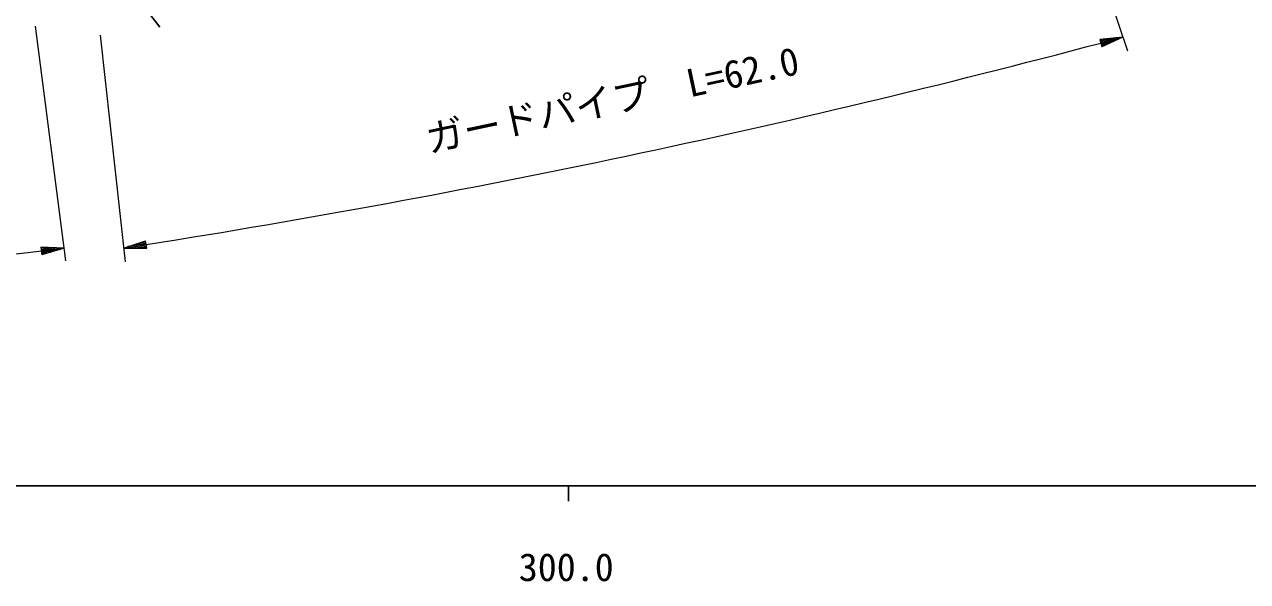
# Model space of a CAD drawing. Units: millimetres, scale not verified. Extents: x 40000 to 680000, y 20000 to 380000.
# Drawn here: x 332255 to 412598, y 198715 to 235297 of the extents above; entities that cross this region are included whole.
import ezdxf
from ezdxf.enums import TextEntityAlignment as Align

# ---------------------------------------------------------------- set-up
doc = ezdxf.new("R2010")
doc.units = ezdxf.units.MM
doc.header["$LTSCALE"] = 1000
for name, color, linetype, lineweight in [('M-BGD', 7, 'Continuous', 25), ('M-STR-HTXT', 7, 'Continuous', 13), ('M-TTL-BAND', 7, 'Continuous', 25)]:
    doc.layers.add(name, color=color, linetype=linetype, lineweight=lineweight)
doc.styles.add('ＭＳ ゴシック', font='')
doc.styles.get('ＭＳ ゴシック').set_extended_font_data('MS Gothic')

msp = doc.modelspace()

# ---------------------------------------------------------------- linework, layer by layer
at = {"layer": 'M-BGD'}
msp.add_line((340346, 236174), (341142, 235119), dxfattribs=at)
at = {"layer": 'M-STR-HTXT'}
for p, q in [((399867, 247937), (404705, 233558)), ((332957, 235181), (334961, 219780)), ((337224, 234585), (338867, 219709)), ((404401, 234463), (402887, 234316)), ((402887, 234316), (403017, 233834)), ((403190, 234346), (402900, 234268)), ((402913, 234220), (403493, 234375)), ((403795, 234405), (402926, 234172)), ((402939, 234123), (404098, 234434)), ((404401, 234463), (402952, 234075)), ((402965, 234027), (404124, 234337)), ((403847, 234211), (402978, 233978)), ((402991, 233930), (403570, 234085)), ((403293, 233959), (403004, 233882)), ((404401, 234463), (403017, 233834)), ((338767, 220613), (340211, 221090)), ((339345, 220804), (340234, 220942)), ((340227, 220992), (339634, 220900)), ((339922, 220995), (340219, 221041)), ((340288, 220596), (340211, 221090)), ((334854, 220601), (333335, 220667)), ((333335, 220667), (333395, 220171)), ((333639, 220654), (333341, 220618)), ((333347, 220568), (333942, 220641)), ((334246, 220628), (333353, 220519)), ((333359, 220469), (334550, 220614)), ((334854, 220601), (333365, 220419)), ((333371, 220370), (334562, 220515)), ((334271, 220429), (333377, 220320)), ((333383, 220270), (333979, 220343)), ((333687, 220257), (333389, 220221)), ((334854, 220601), (333395, 220171)), ((338767, 220613), (340250, 220843)), ((338767, 220613), (340288, 220596)), ((340242, 220893), (339056, 220709)), ((340257, 220794), (339071, 220610)), ((339376, 220606), (340265, 220745)), ((340273, 220695), (339680, 220603)), ((339984, 220600), (340280, 220646))]:
    msp.add_line(p, q, dxfattribs=at)
for centre, radius, start, end in [((243295, 835476), 622231, 278.96417, 284.86762), ((311994, 407780), 188569, 264.14454, 276.50738)]:
    msp.add_arc(centre, radius, start, end, dxfattribs=at)
at = {"layer": 'M-TTL-BAND'}
for p, q in [((40000, 205000), (579000, 205000)), ((368000, 205000), (368000, 204000))]:
    msp.add_line(p, q, dxfattribs=at)

# ---------------------------------------------------------------- texts
at = {"layer": 'M-STR-HTXT', "style": 'ＭＳ ゴシック'}
msp.add_text('ガードパイプ  L=62.0', height=1833, rotation=12.033, dxfattribs=at).set_placement((371175, 228925), align=Align.BOTTOM_CENTER)
at = {"layer": 'M-TTL-BAND', "style": 'ＭＳ ゴシック'}
msp.add_text('300.0', height=1833, dxfattribs=at).set_placement((367844, 198195), align=Align.BOTTOM_CENTER)

doc.saveas('drawing.dxf')
